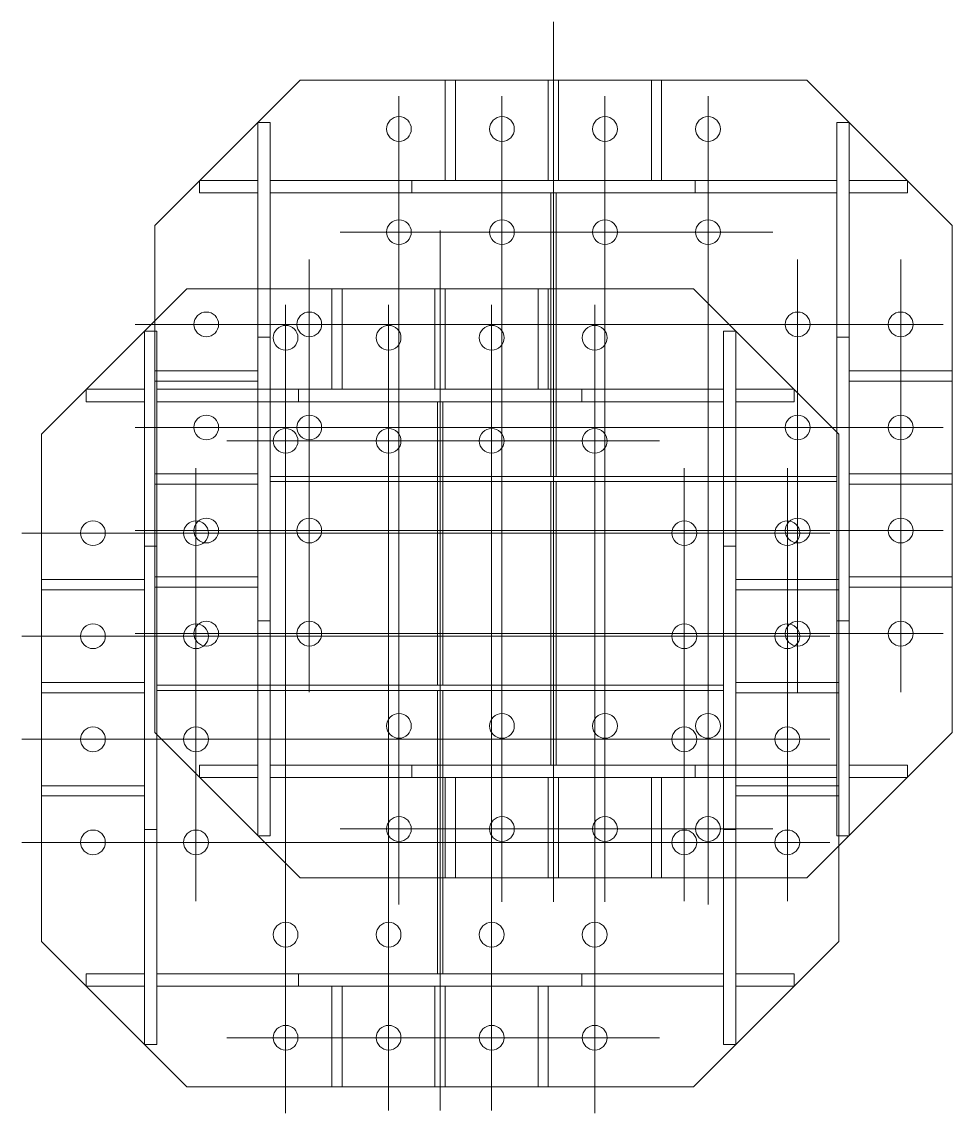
# Model space of a CAD drawing. Header units: feet. Extents: x -99009 to 3252343, y -11094690 to 9035152.
# Drawn here: x 3161505 to 3162408, y -2922087 to -2921029 of the extents above; entities that cross this region are included whole.
import ezdxf

# ---------------------------------------------------------------- set-up
doc = ezdxf.new("R2010")
doc.units = ezdxf.units.FT
doc.layers.add('PEB COL', color=5, linetype='Continuous')

# ---------------------------------------------------------------- blocks, each defined once
blk = doc.blocks.new('zw$D17B')
at = {"color": 1, "lineweight": 0}
for p, q in [((0, -410.2), (0, 443.5)), ((-150, -412.7), (-150, 371.5)), ((-50, -410.2), (-50, 371.5)), ((50, -410.2), (50, 371.5)), ((150, -412.7), (150, 371.5)), ((-206.9, 239.5), (213, 239.5)), ((-237, -206.9), (-237, 213)), ((237, -206.9), (237, 213)), ((337, -206.9), (337, 213)), ((-406, 150), (378.2, 150)), ((-406, 50), (378.2, 50)), ((-406, -50), (378.2, -50)), ((-406, -150), (378.2, -150)), ((-206.9, -339.5), (213, -339.5))]:
    blk.add_line(p, q, dxfattribs=at)
at = {"color": 7, "lineweight": 0}
for p, q in [((-387, 246), (-246, 387)), ((-246, 387), (246, 387)), ((246, 387), (387, 246)), ((-137.5, 289.5), (-137.5, 277.5)), ((137.5, 289.5), (-137.5, 289.5)), ((137.5, 289.5), (137.5, 277.5)), ((137.5, 277.5), (-137.5, 277.5)), ((-2.5, 2.5), (-2.5, 277.5)), ((2.5, 2.5), (2.5, 277.5)), ((-387, -246), (-387, 246)), ((387, -246), (387, 246)), ((-287, 137.5), (-275, 137.5)), ((-287, -137.5), (-287, 137.5)), ((-275, -137.5), (-275, 137.5)), ((275, -137.5), (275, 137.5)), ((287, 137.5), (275, 137.5)), ((287, -137.5), (287, 137.5)), ((-275, 2.5), (275, 2.5)), ((-275, -2.5), (275, -2.5)), ((-2.5, -2.5), (-2.5, -277.5)), ((2.5, -2.5), (2.5, -277.5)), ((-287, -137.5), (-275, -137.5)), ((287, -137.5), (275, -137.5)), ((-246, -387), (-387, -246)), ((246, -387), (387, -246)), ((137.5, -277.5), (-137.5, -277.5)), ((-137.5, -289.5), (-137.5, -277.5)), ((137.5, -289.5), (137.5, -277.5)), ((137.5, -289.5), (-137.5, -289.5)), ((-246, -387), (246, -387))]:
    blk.add_line(p, q, dxfattribs=at)
at = {"color": 5, "lineweight": 0}
blk.add_line((-246, -387), (-246, -387), dxfattribs=at)
at = {"color": 3, "lineweight": 0}
for points in [[(-105, 289.5), (-105, 387), (-95, 387), (-95, 289.5)], [(-5, 289.5), (-5, 387), (5, 387), (5, 289.5)], [(105, 289.5), (105, 387), (95, 387), (95, 289.5)], [(-275, 137.5), (-275, 346), (-287, 346), (-287, 137.5)], [(275, 137.5), (275, 346), (287, 346), (287, 137.5)], [(-343.5, 277.5), (-287, 277.5), (-287, 289.5), (-343.5, 289.5)], [(-137.5, 277.5), (-275, 277.5), (-275, 289.5), (-137.5, 289.5)], [(137.5, 277.5), (275, 277.5), (275, 289.5), (137.5, 289.5)], [(343.5, 277.5), (287, 277.5), (287, 289.5), (343.5, 289.5)], [(-287, 105), (-387, 105), (-387, 95), (-287, 95)], [(-287, 105), (-387, 105), (-387, 95), (-287, 95)], [(287, 105), (387, 105), (387, 95), (287, 95)], [(-287, 5), (-387, 5), (-387, -5), (-287, -5)], [(-287, 5), (-387, 5), (-387, -5), (-287, -5)], [(287, 5), (387, 5), (387, -5), (287, -5)], [(-287, -105), (-387, -105), (-387, -95), (-287, -95)], [(-287, -105), (-387, -105), (-387, -95), (-287, -95)], [(287, -105), (387, -105), (387, -95), (287, -95)], [(-275, -137.5), (-275, -346), (-287, -346), (-287, -137.5)], [(275, -137.5), (275, -346), (287, -346), (287, -137.5)], [(-343.5, -277.5), (-287, -277.5), (-287, -289.5), (-343.5, -289.5)], [(-137.5, -277.5), (-275, -277.5), (-275, -289.5), (-137.5, -289.5)], [(137.5, -277.5), (275, -277.5), (275, -289.5), (137.5, -289.5)], [(343.5, -277.5), (287, -277.5), (287, -289.5), (343.5, -289.5)], [(-105, -289.5), (-105, -387), (-95, -387), (-95, -289.5)], [(-5, -289.5), (-5, -387), (5, -387), (5, -289.5)], [(105, -289.5), (105, -387), (95, -387), (95, -289.5)]]:
    blk.add_lwpolyline(points, close=True, dxfattribs=at)
at = {"color": 2, "lineweight": 0}
for centre in [(-150, 339.5), (-50, 339.5), (50, 339.5), (150, 339.5), (-150, 239.5), (-50, 239.5), (50, 239.5), (150, 239.5), (-337, 150), (-237, 150), (237, 150), (337, 150), (-337, 50), (-237, 50), (237, 50), (337, 50), (-337, -50), (-237, -50), (237, -50), (337, -50), (-337, -150), (-237, -150), (237, -150), (337, -150), (-150, -239.5), (-50, -239.5), (50, -239.5), (150, -239.5), (-150, -339.5), (-50, -339.5), (50, -339.5), (150, -339.5)]:
    blk.add_circle(centre, 12, dxfattribs=at)
blk = doc.blocks.new('PEB COL')
at = {"color": 5, "lineweight": 0}
blk.add_blockref('zw$D17B', (175000, -15510), dxfattribs=at)

msp = doc.modelspace()

# ---------------------------------------------------------------- block references
at = {"layer": 'PEB COL'}
for p in [(2987020.91166, -2905962.19711), (2986910.91166, -2906164.69711)]:
    msp.add_blockref('PEB COL', p, dxfattribs=at)

doc.saveas('drawing.dxf')
